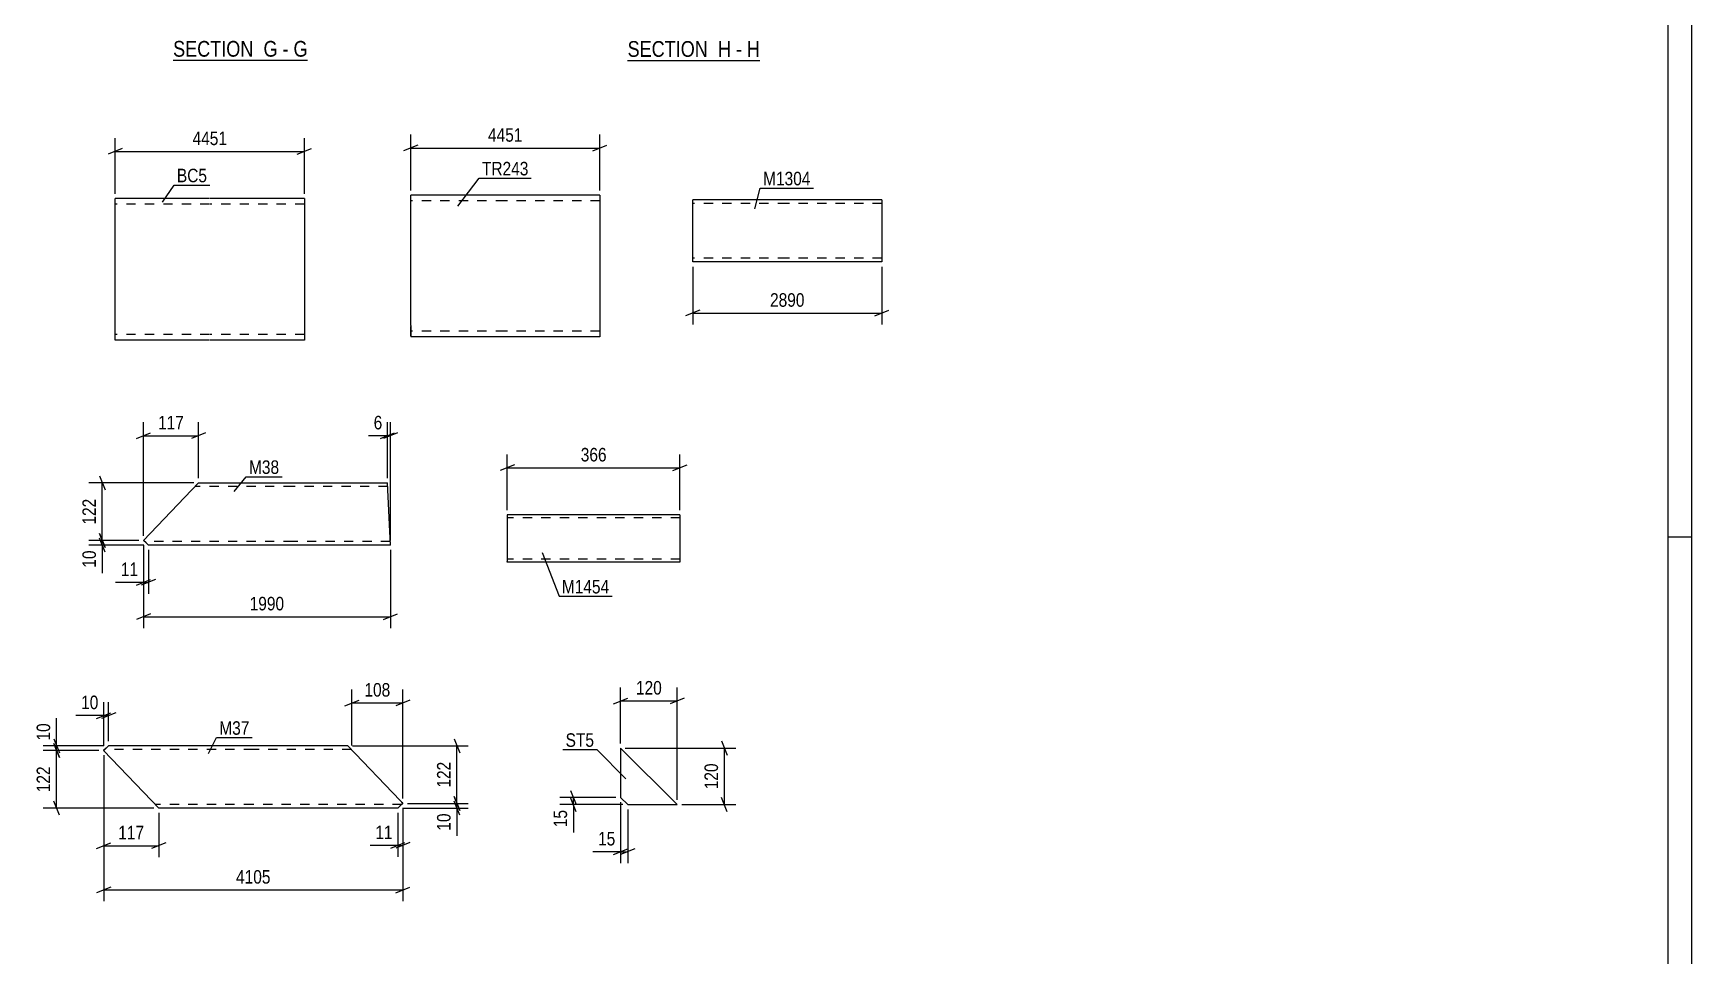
# Model space of a CAD drawing. Header units: millimetres. Extents: x 0 to 841, y 0 to 594.
# Drawn here: x 489.4 to 841, y 209.2 to 404.9 of the extents above; entities that cross this region are included whole.
import ezdxf

# ---------------------------------------------------------------- set-up
doc = ezdxf.new("R2010")
doc.units = ezdxf.units.MM
doc.linetypes.add('DXK_LINE_DOT2', pattern=[3.9198, 1.9599, -1.9599])
doc.styles.add('Arial Narrow', font='ARIALN.TTF', dxfattribs={"height": 0.2})

# ---------------------------------------------------------------- blocks, each defined once
blk = doc.blocks.new('Unknown-318891679-18 - 2132')
at = {"color": 6, "linetype": 'Continuous'}
blk.add_line((519.03, 399.13), (547.53, 399.13), dxfattribs=at)
at = {"color": 0, "linetype": 'Continuous'}
blk.add_wipeout([(537.14, 399.88), (537.14, 403.38), (519.03, 403.38), (519.03, 399.88)], dxfattribs=at)
at = {"color": 7, "linetype": 'Continuous', "style": 'Arial Narrow'}
blk.add_text('SECTION ', height=3.34, dxfattribs=at).set_placement((519.03, 399.88))
at = {"color": 0, "linetype": 'Continuous'}
blk.add_wipeout([(541.17, 399.88), (541.17, 403.38), (538.19, 403.38), (538.19, 399.88)], dxfattribs=at)
blk.add_wipeout([(543.5, 399.88), (543.5, 403.38), (542.22, 403.38), (542.22, 399.88)], dxfattribs=at)
at = {"color": 7, "linetype": 'Continuous', "style": 'Arial Narrow'}
blk.add_text('G', height=3.34, dxfattribs=at).set_placement((538.19, 399.88))
at = {"color": 0, "linetype": 'Continuous'}
blk.add_wipeout([(547.53, 399.88), (547.53, 403.38), (544.55, 403.38), (544.55, 399.88)], dxfattribs=at)
at = {"color": 7, "linetype": 'Continuous', "style": 'Arial Narrow'}
for s, p in [('-', (542.22, 399.88)), ('G', (544.55, 399.88))]:
    blk.add_text(s, height=3.34, dxfattribs=at).set_placement(p)
blk = doc.blocks.new('Unknown-318891679-1129')
at = {"color": 5, "linetype": 'Continuous'}
for p, q in [((841, 0), (841, 594)), ((836, 5), (836, 589)), ((841, 298), (836, 298))]:
    blk.add_line(p, q, dxfattribs=at)
blk = doc.blocks.new('Unknown-318891679-60 - 1904')
at = {"color": 6, "linetype": 'Continuous'}
blk.add_line((615.38, 399.1), (643.45, 399.1), dxfattribs=at)
at = {"color": 0, "linetype": 'Continuous'}
blk.add_wipeout([(633.49, 399.85), (633.49, 403.35), (615.38, 403.35), (615.38, 399.85)], dxfattribs=at)
at = {"color": 7, "linetype": 'Continuous', "style": 'Arial Narrow'}
blk.add_text('SECTION ', height=3.34, dxfattribs=at).set_placement((615.38, 399.85))
at = {"color": 0, "linetype": 'Continuous'}
blk.add_wipeout([(637.31, 399.85), (637.31, 403.35), (634.54, 403.35), (634.54, 399.85)], dxfattribs=at)
blk.add_wipeout([(639.63, 399.85), (639.63, 403.35), (638.36, 403.35), (638.36, 399.85)], dxfattribs=at)
at = {"color": 7, "linetype": 'Continuous', "style": 'Arial Narrow'}
blk.add_text('H', height=3.34, dxfattribs=at).set_placement((634.54, 399.85))
at = {"color": 0, "linetype": 'Continuous'}
blk.add_wipeout([(643.45, 399.85), (643.45, 403.35), (640.68, 403.35), (640.68, 399.85)], dxfattribs=at)
at = {"color": 7, "linetype": 'Continuous', "style": 'Arial Narrow'}
for s, p in [('-', (638.36, 399.85)), ('H', (640.68, 399.85))]:
    blk.add_text(s, height=3.34, dxfattribs=at).set_placement(p)
blk = doc.blocks.new('Part-318891679-4192 - 4176')
at = {"color": 2, "linetype": 'Continuous'}
for p, q in [((526.76, 369.79), (506.76, 369.79)), ((506.76, 342.19), (506.76, 369.79)), ((546.86, 369.79), (526.86, 369.79)), ((546.86, 369.79), (546.86, 339.79)), ((506.76, 339.79), (506.76, 342.19)), ((526.76, 339.79), (506.76, 339.79)), ((546.86, 339.79), (526.86, 339.79))]:
    blk.add_line(p, q, dxfattribs=at)
at = {"color": 7, "linetype": 'DXK_LINE_DOT2'}
for p, q in [((526.76, 368.59), (506.76, 368.59)), ((546.86, 368.59), (526.86, 368.59)), ((506.76, 339.97), (506.76, 342.19)), ((506.76, 340.99), (506.76, 341.08)), ((526.76, 340.99), (506.76, 340.99)), ((546.86, 340.99), (526.86, 340.99)), ((546.86, 340.99), (546.86, 341.08))]:
    blk.add_line(p, q, dxfattribs=at)
blk = doc.blocks.new('Part-318891679-3981 - 3965')
at = {"color": 2, "linetype": 'Continuous'}
for p, q in [((504.87, 253.29), (504.3, 252.77)), ((505.36, 253.76), (504.87, 253.29)), ((535.97, 253.76), (505.36, 253.76)), ((556.07, 253.76), (536.07, 253.76)), ((567.16, 242.16), (556.07, 253.76)), ((514.44, 242.16), (504.3, 252.77)), ((515.97, 240.56), (514.44, 242.16)), ((535.97, 240.56), (515.97, 240.56)), ((566.68, 240.56), (536.07, 240.56)), ((567.17, 241.03), (566.68, 240.56)), ((567.16, 242.16), (567.75, 241.55)), ((567.75, 241.55), (567.17, 241.03))]:
    blk.add_line(p, q, dxfattribs=at)
at = {"color": 7, "linetype": 'DXK_LINE_DOT2'}
for p, q in [((504.3, 252.77), (504.31, 252.76)), ((504.31, 252.76), (504.3, 252.77)), ((504.31, 252.76), (504.53, 252.96)), ((504.33, 252.77), (504.31, 252.76)), ((504.34, 252.73), (504.31, 252.76)), ((535.97, 252.96), (504.53, 252.96)), ((556.84, 252.96), (536.07, 252.96)), ((515.86, 240.68), (514.44, 242.16)), ((535.97, 241.36), (515.21, 241.36)), ((567.52, 241.36), (536.07, 241.36)), ((567.71, 241.6), (567.46, 241.86)), ((567.73, 241.57), (567.52, 241.36)), ((567.73, 241.57), (567.71, 241.6)), ((567.75, 241.55), (567.73, 241.57)), ((567.73, 241.57), (567.75, 241.55))]:
    blk.add_line(p, q, dxfattribs=at)
blk = doc.blocks.new('Part-318891679-3832 - 3816')
at = {"color": 2, "linetype": 'Continuous'}
for p, q in [((512.73, 297.31), (524.4, 309.52)), ((524.4, 309.52), (544.4, 309.52)), ((544.5, 309.52), (564.5, 309.52)), ((565.1, 296.32), (564.5, 309.52)), ((513.3, 296.79), (512.73, 297.31)), ((513.79, 296.32), (513.3, 296.79)), ((544.4, 296.32), (513.79, 296.32)), ((565.1, 296.32), (544.5, 296.32))]:
    blk.add_line(p, q, dxfattribs=at)
at = {"color": 7, "linetype": 'DXK_LINE_DOT2'}
for p, q in [((544.4, 308.72), (523.64, 308.72)), ((564.54, 308.72), (544.5, 308.72)), ((512.74, 297.32), (512.73, 297.31)), ((512.73, 297.31), (512.74, 297.32)), ((512.76, 297.31), (512.74, 297.32)), ((512.74, 297.32), (512.96, 297.12)), ((544.4, 297.12), (512.96, 297.12)), ((565.06, 297.12), (544.5, 297.12)), ((565.06, 297.12), (565.06, 297.18))]:
    blk.add_line(p, q, dxfattribs=at)
blk = doc.blocks.new('Part-318891679-3799 - 3783')
at = {"color": 2, "linetype": 'Continuous'}
for p, q in [((629.18, 357.96), (629.18, 369.56)), ((649.18, 369.56), (629.18, 369.56)), ((669.28, 369.56), (649.28, 369.56)), ((669.28, 369.56), (669.28, 367.96)), ((669.28, 367.96), (669.28, 356.36)), ((629.18, 357.35), (629.18, 357.96)), ((629.18, 356.83), (629.18, 357.35)), ((629.18, 356.36), (629.18, 356.83)), ((649.18, 356.36), (629.18, 356.36)), ((669.28, 356.36), (649.28, 356.36))]:
    blk.add_line(p, q, dxfattribs=at)
at = {"color": 7, "linetype": 'DXK_LINE_DOT2'}
for p, q in [((669.28, 369.44), (669.28, 367.96)), ((649.18, 368.76), (629.18, 368.76)), ((629.18, 356.83), (629.18, 367.96)), ((669.28, 368.76), (649.28, 368.76)), ((669.28, 368.7), (669.28, 368.76)), ((669.28, 368.53), (669.28, 368.57)), ((629.18, 357.16), (629.18, 357.22)), ((649.18, 357.16), (629.18, 357.16)), ((669.28, 357.16), (649.28, 357.16))]:
    blk.add_line(p, q, dxfattribs=at)
blk = doc.blocks.new('Part-318891679-3308 - 3292')
at = {"color": 2, "linetype": 'Continuous'}
for p, q in [((613.9, 253.3), (613.9, 242.8)), ((613.9, 253.3), (625.9, 241.3)), ((613.9, 242.8), (615.4, 241.3)), ((615.4, 241.3), (625.9, 241.3))]:
    blk.add_line(p, q, dxfattribs=at)
blk = doc.blocks.new('Part-318891679-2974 - 2958')
at = {"color": 2, "linetype": 'Continuous'}
for p, q in [((626.49, 302.72), (589.88, 302.72)), ((589.88, 302.72), (589.88, 292.82)), ((626.49, 302.72), (626.49, 302.63)), ((626.49, 302.63), (626.49, 302.37)), ((626.49, 302.37), (626.49, 292.72)), ((589.88, 292.72), (589.88, 292.82)), ((626.49, 292.72), (589.88, 292.72))]:
    blk.add_line(p, q, dxfattribs=at)
at = {"color": 7, "linetype": 'DXK_LINE_DOT2'}
for p, q in [((626.49, 302.12), (589.88, 302.12)), ((589.88, 293.32), (589.88, 293.37)), ((626.49, 293.32), (589.88, 293.32)), ((626.49, 293.32), (626.49, 293.37))]:
    blk.add_line(p, q, dxfattribs=at)
blk = doc.blocks.new('Part-318891679-2747 - 2731')
at = {"color": 2, "linetype": 'Continuous'}
for p, q in [((589.4, 370.51), (569.4, 370.51)), ((569.4, 342.91), (569.4, 370.51)), ((609.5, 370.51), (589.5, 370.51)), ((609.5, 370.51), (609.5, 340.51)), ((569.4, 342.91), (569.4, 340.51)), ((589.4, 340.51), (569.4, 340.51)), ((609.5, 340.51), (589.5, 340.51))]:
    blk.add_line(p, q, dxfattribs=at)
at = {"color": 7, "linetype": 'DXK_LINE_DOT2'}
for p, q in [((589.4, 369.31), (569.4, 369.31)), ((609.5, 369.31), (589.5, 369.31)), ((569.4, 340.69), (569.4, 342.91)), ((569.4, 341.71), (569.4, 341.8)), ((589.4, 341.71), (569.4, 341.71)), ((609.5, 341.71), (589.5, 341.71)), ((609.5, 341.71), (609.5, 341.8))]:
    blk.add_line(p, q, dxfattribs=at)
blk = doc.blocks.new('StraightDimension-318891679-4197 - 4176')
at = {"color": 7, "linetype": 'Continuous'}
for p, q in [((508.26, 380.39), (505.26, 379.19)), ((506.76, 370.79), (506.76, 382.64)), ((506.76, 379.79), (546.86, 379.79)), ((545.36, 379.19), (548.36, 380.39)), ((546.86, 370.79), (546.86, 382.64))]:
    blk.add_line(p, q, dxfattribs=at)
at = {"color": 0}
blk.add_wipeout([(531.06, 380.54), (531.06, 384.74), (522.55, 384.74), (522.55, 380.54)], dxfattribs=at)
at = {"color": 3, "style": 'Arial Narrow'}
blk.add_text('4451', height=2.863, dxfattribs=at).set_placement((523.15, 381.14))
blk = doc.blocks.new('StraightDimension-318891679-4102 - 3965')
at = {"color": 7, "linetype": 'Continuous'}
for p, q in [((556.94, 253.86), (556.94, 265.71)), ((567.73, 242.57), (567.73, 265.71)), ((555.44, 262.26), (558.44, 263.46)), ((556.94, 262.86), (567.73, 262.86)), ((569.23, 263.46), (566.23, 262.26))]:
    blk.add_line(p, q, dxfattribs=at)
at = {"color": 0}
blk.add_wipeout([(565.68, 263.61), (565.68, 267.81), (558.99, 267.81), (558.99, 263.61)], dxfattribs=at)
at = {"color": 3, "style": 'Arial Narrow'}
blk.add_text('108', height=2.863, dxfattribs=at).set_placement((559.59, 264.21))
blk = doc.blocks.new('StraightDimension-318891679-11882 - 3965')
at = {"color": 7, "linetype": 'Continuous'}
for p, q in [((504.36, 253.76), (491.46, 253.76)), ((493.71, 255.26), (494.91, 252.26)), ((494.91, 251.27), (493.71, 254.27)), ((494.31, 252.77), (494.31, 253.76)), ((503.3, 252.77), (491.46, 252.77))]:
    blk.add_line(p, q, dxfattribs=at)
at = {"color": 0}
blk.add_wipeout([(493.56, 259.14), (489.36, 259.14), (489.36, 254.29), (493.56, 254.29)], dxfattribs=at)
at = {"color": 7, "linetype": 'Continuous'}
blk.add_line((494.31, 253.76), (494.31, 259.67), dxfattribs=at)
blk.add_line((494.31, 253.76), (494.31, 259.67), dxfattribs=at)
at = {"color": 3, "style": 'Arial Narrow'}
blk.add_text('10', height=2.863, rotation=90.0002, dxfattribs=at).set_placement((492.96, 254.89))
blk = doc.blocks.new('StraightDimension-318891679-4125 - 3965')
at = {"color": 7, "linetype": 'Continuous'}
for p, q in [((504.31, 251.76), (504.31, 230.2)), ((515.97, 239.56), (515.97, 230.2)), ((502.81, 232), (505.81, 233.2)), ((504.31, 232.6), (515.97, 232.6)), ((517.47, 233.2), (514.47, 232))]:
    blk.add_line(p, q, dxfattribs=at)
at = {"color": 0}
blk.add_wipeout([(513.49, 233.35), (513.49, 237.55), (506.8, 237.55), (506.8, 233.35)], dxfattribs=at)
at = {"color": 3, "style": 'Arial Narrow'}
blk.add_text('117', height=2.863, dxfattribs=at).set_placement((507.4, 233.95))
blk = doc.blocks.new('StraightDimension-318891679-3984 - 3965')
at = {"color": 7, "linetype": 'Continuous'}
for p, q in [((504.31, 251.76), (504.31, 220.81)), ((567.73, 240.57), (567.73, 220.81)), ((505.81, 223.81), (502.81, 222.61)), ((504.31, 223.21), (567.73, 223.21)), ((566.23, 222.61), (569.23, 223.81))]:
    blk.add_line(p, q, dxfattribs=at)
at = {"color": 0}
blk.add_wipeout([(540.28, 223.96), (540.28, 228.16), (531.77, 228.16), (531.77, 223.96)], dxfattribs=at)
at = {"color": 3, "style": 'Arial Narrow'}
blk.add_text('4105', height=2.863, dxfattribs=at).set_placement((532.37, 224.56))
blk = doc.blocks.new('StraightDimension-318891679-4076 - 3965')
at = {"color": 7, "linetype": 'Continuous'}
for p, q in [((502.81, 259.6), (505.81, 260.8)), ((506.86, 260.8), (503.86, 259.6)), ((504.31, 253.76), (504.31, 263.05)), ((505.36, 254.76), (505.36, 263.05)), ((504.31, 260.2), (505.36, 260.2))]:
    blk.add_line(p, q, dxfattribs=at)
at = {"color": 0}
blk.add_wipeout([(503.79, 260.95), (503.79, 265.15), (498.93, 265.15), (498.93, 260.95)], dxfattribs=at)
at = {"color": 7, "linetype": 'Continuous'}
blk.add_line((504.31, 260.2), (498.41, 260.2), dxfattribs=at)
blk.add_line((504.31, 260.2), (498.41, 260.2), dxfattribs=at)
at = {"color": 3, "style": 'Arial Narrow'}
blk.add_text('10', height=2.863, dxfattribs=at).set_placement((499.53, 261.55))
blk = doc.blocks.new('StraightDimension-318891679-4151 - 3965')
at = {"color": 7, "linetype": 'Continuous'}
for p, q in [((566.68, 239.56), (566.68, 230.25)), ((567.73, 240.57), (567.73, 230.25)), ((565.18, 232.05), (568.18, 233.25)), ((569.23, 233.25), (566.23, 232.05)), ((566.68, 232.65), (567.73, 232.65))]:
    blk.add_line(p, q, dxfattribs=at)
at = {"color": 0}
blk.add_wipeout([(566.16, 233.4), (566.16, 237.6), (561.3, 237.6), (561.3, 233.4)], dxfattribs=at)
at = {"color": 7, "linetype": 'Continuous'}
blk.add_line((566.68, 232.65), (560.78, 232.65), dxfattribs=at)
blk.add_line((566.68, 232.65), (560.78, 232.65), dxfattribs=at)
at = {"color": 3, "style": 'Arial Narrow'}
blk.add_text('11', height=2.863, dxfattribs=at).set_placement((561.9, 234))
blk = doc.blocks.new('StraightDimension-318891679-11883 - 3965')
at = {"color": 7, "linetype": 'Continuous'}
for p, q in [((493.71, 254.27), (494.91, 251.27)), ((503.3, 252.77), (491.46, 252.77)), ((494.31, 240.56), (494.31, 252.77)), ((514.97, 240.56), (491.46, 240.56)), ((494.91, 239.06), (493.71, 242.06))]:
    blk.add_line(p, q, dxfattribs=at)
at = {"color": 0}
blk.add_wipeout([(493.56, 250.01), (489.36, 250.01), (489.36, 243.33), (493.56, 243.33)], dxfattribs=at)
at = {"color": 3, "style": 'Arial Narrow'}
blk.add_text('122', height=2.863, rotation=90.0002, dxfattribs=at).set_placement((492.96, 243.93))
blk = doc.blocks.new('StraightDimension-318891679-11952 - 3965')
at = {"color": 7, "linetype": 'Continuous'}
for p, q in [((557.07, 253.76), (581.59, 253.76)), ((578.59, 255.26), (579.79, 252.26)), ((579.19, 241.55), (579.19, 253.76)), ((579.79, 240.05), (578.59, 243.05)), ((568.75, 241.55), (581.59, 241.55))]:
    blk.add_line(p, q, dxfattribs=at)
at = {"color": 0}
blk.add_wipeout([(578.44, 251), (574.24, 251), (574.24, 244.31), (578.44, 244.31)], dxfattribs=at)
at = {"color": 3, "style": 'Arial Narrow'}
blk.add_text('122', height=2.863, rotation=90.0002, dxfattribs=at).set_placement((577.84, 244.91))
blk = doc.blocks.new('StraightDimension-318891679-11953 - 3965')
at = {"color": 7, "linetype": 'Continuous'}
for p, q in [((578.59, 243.05), (579.79, 240.05)), ((567.68, 240.56), (581.59, 240.56)), ((568.75, 241.55), (581.59, 241.55)), ((579.79, 239.06), (578.59, 242.06)), ((579.19, 240.56), (579.19, 241.55))]:
    blk.add_line(p, q, dxfattribs=at)
at = {"color": 0}
blk.add_wipeout([(578.44, 240.04), (574.24, 240.04), (574.24, 235.18), (578.44, 235.18)], dxfattribs=at)
at = {"color": 7, "linetype": 'Continuous'}
blk.add_line((579.19, 240.56), (579.19, 234.66), dxfattribs=at)
blk.add_line((579.19, 240.56), (579.19, 234.66), dxfattribs=at)
at = {"color": 3, "style": 'Arial Narrow'}
blk.add_text('10', height=2.863, rotation=90.0002, dxfattribs=at).set_placement((577.84, 235.78))
blk = doc.blocks.new('StraightDimension-318891679-3853 - 3816')
at = {"color": 7, "linetype": 'Continuous'}
for p, q in [((511.24, 318.92), (514.24, 320.12)), ((512.74, 298.32), (512.74, 322.37)), ((525.9, 320.12), (522.9, 318.92)), ((524.4, 310.52), (524.4, 322.37)), ((512.74, 319.52), (524.4, 319.52))]:
    blk.add_line(p, q, dxfattribs=at)
at = {"color": 0}
blk.add_wipeout([(521.92, 320.27), (521.92, 324.47), (515.23, 324.47), (515.23, 320.27)], dxfattribs=at)
at = {"color": 3, "style": 'Arial Narrow'}
blk.add_text('117', height=2.863, dxfattribs=at).set_placement((515.83, 320.87))
blk = doc.blocks.new('StraightDimension-318891679-9999 - 3816')
at = {"color": 7, "linetype": 'Continuous'}
for p, q in [((511.73, 297.31), (501.17, 297.31)), ((512.79, 296.32), (501.17, 296.32)), ((503.42, 298.81), (504.62, 295.81)), ((504.62, 294.82), (503.42, 297.82)), ((504.02, 296.32), (504.02, 297.31))]:
    blk.add_line(p, q, dxfattribs=at)
at = {"color": 0}
blk.add_wipeout([(503.27, 295.79), (499.07, 295.79), (499.07, 290.94), (503.27, 290.94)], dxfattribs=at)
at = {"color": 7, "linetype": 'Continuous'}
blk.add_line((504.02, 296.32), (504.02, 290.41), dxfattribs=at)
blk.add_line((504.02, 296.32), (504.02, 290.41), dxfattribs=at)
at = {"color": 3, "style": 'Arial Narrow'}
blk.add_text('10', height=2.863, rotation=90.0002, dxfattribs=at).set_placement((502.67, 291.54))
blk = doc.blocks.new('StraightDimension-318891679-3943 - 3816')
at = {"color": 7, "linetype": 'Continuous'}
for p, q in [((512.74, 296.32), (512.74, 278.74)), ((565.1, 295.32), (565.1, 278.74)), ((514.24, 281.74), (511.24, 280.54)), ((563.6, 280.54), (566.6, 281.74)), ((512.74, 281.14), (565.1, 281.14))]:
    blk.add_line(p, q, dxfattribs=at)
at = {"color": 0}
blk.add_wipeout([(543.18, 281.89), (543.18, 286.09), (534.66, 286.09), (534.66, 281.89)], dxfattribs=at)
at = {"color": 3, "style": 'Arial Narrow'}
blk.add_text('1990', height=2.863, dxfattribs=at).set_placement((535.26, 282.49))
blk = doc.blocks.new('StraightDimension-318891679-3835 - 3816')
at = {"color": 7, "linetype": 'Continuous'}
for p, q in [((563, 318.92), (566, 320.12)), ((566.6, 320.12), (563.6, 318.92)), ((564.5, 310.52), (564.5, 322.37)), ((565.1, 297.32), (565.1, 322.37)), ((564.5, 319.52), (565.1, 319.52))]:
    blk.add_line(p, q, dxfattribs=at)
at = {"color": 0}
blk.add_wipeout([(563.98, 320.27), (563.98, 324.47), (560.95, 324.47), (560.95, 320.27)], dxfattribs=at)
at = {"color": 7, "linetype": 'Continuous'}
blk.add_line((564.5, 319.52), (560.43, 319.52), dxfattribs=at)
blk.add_line((564.5, 319.52), (560.43, 319.52), dxfattribs=at)
at = {"color": 3, "style": 'Arial Narrow'}
blk.add_text('6', height=2.86, dxfattribs=at).set_placement((561.55, 320.87))
blk = doc.blocks.new('StraightDimension-318891679-3880 - 3816')
at = {"color": 7, "linetype": 'Continuous'}
for p, q in [((512.74, 296.32), (512.74, 286.03)), ((513.79, 295.32), (513.79, 286.03)), ((511.24, 287.83), (514.24, 289.03)), ((515.29, 289.03), (512.29, 287.83)), ((512.74, 288.43), (513.79, 288.43))]:
    blk.add_line(p, q, dxfattribs=at)
at = {"color": 0}
blk.add_wipeout([(512.22, 289.18), (512.22, 293.38), (507.36, 293.38), (507.36, 289.18)], dxfattribs=at)
at = {"color": 7, "linetype": 'Continuous'}
blk.add_line((512.74, 288.43), (506.84, 288.43), dxfattribs=at)
blk.add_line((512.74, 288.43), (506.84, 288.43), dxfattribs=at)
at = {"color": 3, "style": 'Arial Narrow'}
blk.add_text('11', height=2.863, dxfattribs=at).set_placement((507.96, 289.78))
blk = doc.blocks.new('StraightDimension-318891679-9998 - 3816')
at = {"color": 7, "linetype": 'Continuous'}
for p, q in [((523.4, 309.52), (501.17, 309.52)), ((503.42, 311.02), (504.62, 308.02)), ((504.02, 297.31), (504.02, 309.52)), ((511.73, 297.31), (501.17, 297.31)), ((504.62, 295.81), (503.42, 298.81))]:
    blk.add_line(p, q, dxfattribs=at)
at = {"color": 0}
blk.add_wipeout([(503.27, 306.76), (499.07, 306.76), (499.07, 300.07), (503.27, 300.07)], dxfattribs=at)
at = {"color": 3, "style": 'Arial Narrow'}
blk.add_text('122', height=2.863, rotation=90.0002, dxfattribs=at).set_placement((502.67, 300.67))
blk = doc.blocks.new('StraightDimension-318891679-3802 - 3783')
at = {"color": 7, "linetype": 'Continuous'}
for p, q in [((629.18, 355.36), (629.18, 343.12)), ((669.28, 355.36), (669.28, 343.12)), ((630.68, 346.12), (627.68, 344.92)), ((629.18, 345.52), (669.28, 345.52)), ((667.78, 344.92), (670.78, 346.12))]:
    blk.add_line(p, q, dxfattribs=at)
at = {"color": 0}
blk.add_wipeout([(653.49, 346.27), (653.49, 350.47), (644.98, 350.47), (644.98, 346.27)], dxfattribs=at)
at = {"color": 3, "style": 'Arial Narrow'}
blk.add_text('2890', height=2.863, dxfattribs=at).set_placement((645.58, 346.87))
blk = doc.blocks.new('StraightDimension-318891679-3341 - 3292')
at = {"color": 7, "linetype": 'Continuous'}
for p, q in [((614.9, 253.3), (638.3, 253.3)), ((635.3, 254.8), (636.5, 251.8)), ((635.9, 241.3), (635.9, 253.3)), ((636.5, 239.8), (635.3, 242.8)), ((626.9, 241.3), (638.3, 241.3))]:
    blk.add_line(p, q, dxfattribs=at)
at = {"color": 0}
blk.add_wipeout([(635.15, 250.65), (630.95, 250.65), (630.95, 243.96), (635.15, 243.96)], dxfattribs=at)
at = {"color": 3, "style": 'Arial Narrow'}
blk.add_text('120', height=2.863, rotation=90.0002, dxfattribs=at).set_placement((634.55, 244.56))
blk = doc.blocks.new('StraightDimension-318891679-3310 - 3292')
at = {"color": 7, "linetype": 'Continuous'}
for p, q in [((613.9, 241.8), (613.9, 228.9)), ((615.4, 240.3), (615.4, 228.9)), ((612.4, 230.7), (615.4, 231.9)), ((616.9, 231.9), (613.9, 230.7)), ((613.9, 231.3), (615.4, 231.3))]:
    blk.add_line(p, q, dxfattribs=at)
at = {"color": 0}
blk.add_wipeout([(613.37, 232.05), (613.37, 236.25), (608.52, 236.25), (608.52, 232.05)], dxfattribs=at)
at = {"color": 7, "linetype": 'Continuous'}
blk.add_line((613.9, 231.3), (607.99, 231.3), dxfattribs=at)
blk.add_line((613.9, 231.3), (607.99, 231.3), dxfattribs=at)
at = {"color": 3, "style": 'Arial Narrow'}
blk.add_text('15', height=2.863, dxfattribs=at).set_placement((609.12, 232.65))
blk = doc.blocks.new('StraightDimension-318891679-3330 - 3292')
at = {"color": 7, "linetype": 'Continuous'}
for p, q in [((612.9, 242.8), (601.05, 242.8)), ((603.3, 244.3), (604.5, 241.3)), ((604.5, 239.8), (603.3, 242.8)), ((603.9, 241.3), (603.9, 242.8)), ((614.4, 241.3), (601.05, 241.3))]:
    blk.add_line(p, q, dxfattribs=at)
at = {"color": 0}
blk.add_wipeout([(603.15, 240.78), (598.95, 240.78), (598.95, 235.92), (603.15, 235.92)], dxfattribs=at)
at = {"color": 7, "linetype": 'Continuous'}
blk.add_line((603.9, 241.3), (603.9, 235.4), dxfattribs=at)
blk.add_line((603.9, 241.3), (603.9, 235.4), dxfattribs=at)
at = {"color": 3, "style": 'Arial Narrow'}
blk.add_text('15', height=2.863, rotation=90.0002, dxfattribs=at).set_placement((602.55, 236.52))
blk = doc.blocks.new('StraightDimension-318891679-3321 - 3292')
at = {"color": 7, "linetype": 'Continuous'}
for p, q in [((612.4, 262.7), (615.4, 263.9)), ((613.9, 254.3), (613.9, 266.15)), ((627.4, 263.9), (624.4, 262.7)), ((625.9, 242.3), (625.9, 266.15)), ((613.9, 263.3), (625.9, 263.3))]:
    blk.add_line(p, q, dxfattribs=at)
at = {"color": 0}
blk.add_wipeout([(623.24, 264.05), (623.24, 268.25), (616.56, 268.25), (616.56, 264.05)], dxfattribs=at)
at = {"color": 3, "style": 'Arial Narrow'}
blk.add_text('120', height=2.863, dxfattribs=at).set_placement((617.16, 264.65))
blk = doc.blocks.new('StraightDimension-318891679-2976 - 2958')
at = {"color": 7, "linetype": 'Continuous'}
for p, q in [((591.38, 313.32), (588.38, 312.12)), ((589.88, 303.72), (589.88, 315.57)), ((624.99, 312.12), (627.99, 313.32)), ((626.49, 303.72), (626.49, 315.57)), ((589.88, 312.72), (626.49, 312.72))]:
    blk.add_line(p, q, dxfattribs=at)
at = {"color": 0}
blk.add_wipeout([(611.53, 313.47), (611.53, 317.67), (604.85, 317.67), (604.85, 313.47)], dxfattribs=at)
at = {"color": 3, "style": 'Arial Narrow'}
blk.add_text('366', height=2.863, dxfattribs=at).set_placement((605.45, 314.07))
blk = doc.blocks.new('StraightDimension-318891679-2753 - 2731')
at = {"color": 7, "linetype": 'Continuous'}
for p, q in [((569.4, 371.51), (569.4, 383.36)), ((609.5, 371.51), (609.5, 383.36)), ((570.9, 381.11), (567.9, 379.91)), ((569.4, 380.51), (609.5, 380.51)), ((608, 379.91), (611, 381.11))]:
    blk.add_line(p, q, dxfattribs=at)
at = {"color": 0}
blk.add_wipeout([(593.7, 381.26), (593.7, 385.46), (585.19, 385.46), (585.19, 381.26)], dxfattribs=at)
at = {"color": 3, "style": 'Arial Narrow'}
blk.add_text('4451', height=2.863, dxfattribs=at).set_placement((585.79, 381.86))
blk = doc.blocks.new('Mark-318891679-4188 - 4176')
at = {"color": 0}
blk.add_wipeout([(526.22, 373.26), (526.22, 376.26), (519.83, 376.26), (519.83, 373.26)], dxfattribs=at)
blk.add_wipeout([(526.22, 373.26), (526.22, 376.26), (519.83, 376.26), (519.83, 373.26)], dxfattribs=at)
at = {"color": 30, "linetype": 'Continuous'}
for p, q in [((516.75, 369.07), (519.23, 372.66)), ((519.23, 372.66), (526.82, 372.66))]:
    blk.add_line(p, q, dxfattribs=at)
at = {"color": 3, "style": 'Arial Narrow'}
blk.add_text('BC5', height=2.863, dxfattribs=at).set_placement((519.83, 373.26))
blk = doc.blocks.new('Mark-318891679-3977 - 3965')
at = {"color": 0}
blk.add_wipeout([(535.21, 256.12), (535.21, 259.12), (528.82, 259.12), (528.82, 256.12)], dxfattribs=at)
blk.add_wipeout([(535.21, 256.12), (535.21, 259.12), (528.82, 259.12), (528.82, 256.12)], dxfattribs=at)
at = {"color": 30, "linetype": 'Continuous'}
for p, q in [((526.56, 252.13), (528.22, 255.52)), ((528.22, 255.52), (535.81, 255.52))]:
    blk.add_line(p, q, dxfattribs=at)
at = {"color": 3, "style": 'Arial Narrow'}
blk.add_text('M37', height=2.863, dxfattribs=at).set_placement((528.82, 256.12))
blk = doc.blocks.new('Mark-318891679-3828 - 3816')
at = {"color": 0}
blk.add_wipeout([(541.52, 311.43), (541.52, 314.43), (535.12, 314.43), (535.12, 311.43)], dxfattribs=at)
blk.add_wipeout([(541.52, 311.43), (541.52, 314.43), (535.12, 314.43), (535.12, 311.43)], dxfattribs=at)
at = {"color": 30, "linetype": 'Continuous'}
for p, q in [((531.96, 307.68), (534.52, 310.83)), ((534.52, 310.83), (542.12, 310.83))]:
    blk.add_line(p, q, dxfattribs=at)
at = {"color": 3, "style": 'Arial Narrow'}
blk.add_text('M38', height=2.863, dxfattribs=at).set_placement((535.12, 311.43))
blk = doc.blocks.new('Mark-318891679-3795 - 3783')
at = {"color": 0}
blk.add_wipeout([(654.16, 372.61), (654.16, 375.61), (644.11, 375.61), (644.11, 372.61)], dxfattribs=at)
blk.add_wipeout([(654.16, 372.61), (654.16, 375.61), (644.11, 375.61), (644.11, 372.61)], dxfattribs=at)
at = {"color": 30, "linetype": 'Continuous'}
for p, q in [((642.34, 367.62), (643.51, 372.01)), ((643.51, 372.01), (654.76, 372.01))]:
    blk.add_line(p, q, dxfattribs=at)
at = {"color": 3, "style": 'Arial Narrow'}
blk.add_text('M1304', height=2.863, dxfattribs=at).set_placement((644.11, 372.61))
blk = doc.blocks.new('Mark-318891679-3304 - 3292')
at = {"color": 0}
blk.add_wipeout([(608.27, 253.56), (608.27, 256.56), (602.24, 256.56), (602.24, 253.56)], dxfattribs=at)
blk.add_wipeout([(608.27, 253.56), (608.27, 256.56), (602.24, 256.56), (602.24, 253.56)], dxfattribs=at)
at = {"color": 30, "linetype": 'Continuous'}
for p in [(601.64, 252.96), (615, 246.76)]:
    blk.add_line(p, (608.87, 252.96), dxfattribs=at)
at = {"color": 3, "style": 'Arial Narrow'}
blk.add_text('ST5', height=2.863, dxfattribs=at).set_placement((602.24, 253.56))
blk = doc.blocks.new('Mark-318891679-2970 - 2958')
at = {"color": 0}
blk.add_wipeout([(611.5, 286.08), (611.5, 289.08), (601.44, 289.08), (601.44, 286.08)], dxfattribs=at)
blk.add_wipeout([(611.5, 286.08), (611.5, 289.08), (601.44, 289.08), (601.44, 286.08)], dxfattribs=at)
at = {"color": 30, "linetype": 'Continuous'}
for p, q in [((597.24, 294.75), (600.84, 285.48)), ((600.84, 285.48), (612.1, 285.48))]:
    blk.add_line(p, q, dxfattribs=at)
at = {"color": 3, "style": 'Arial Narrow'}
blk.add_text('M1454', height=2.863, dxfattribs=at).set_placement((601.44, 286.08))
blk = doc.blocks.new('Mark-318891679-2743 - 2731')
at = {"color": 0}
blk.add_wipeout([(594.36, 374.72), (594.36, 377.72), (584.5, 377.72), (584.5, 374.72)], dxfattribs=at)
blk.add_wipeout([(594.36, 374.72), (594.36, 377.72), (584.5, 377.72), (584.5, 374.72)], dxfattribs=at)
at = {"color": 30, "linetype": 'Continuous'}
for p, q in [((579.39, 368.18), (583.9, 374.12)), ((583.9, 374.12), (594.96, 374.12))]:
    blk.add_line(p, q, dxfattribs=at)
at = {"color": 3, "style": 'Arial Narrow'}
blk.add_text('TR243', height=2.863, dxfattribs=at).set_placement((584.5, 374.72))

msp = doc.modelspace()

# ---------------------------------------------------------------- block references
for name in ['Unknown-318891679-18 - 2132', 'Part-318891679-4192 - 4176', 'Part-318891679-2747 - 2731', 'Part-318891679-3799 - 3783', 'Part-318891679-3832 - 3816', 'Part-318891679-2974 - 2958', 'Part-318891679-3981 - 3965', 'Part-318891679-3308 - 3292']:
    msp.add_blockref(name, (0, 0))

# ---------------------------------------------------------------- next in the draw order: block references
msp.add_blockref('Unknown-318891679-1129', (0, 0))

# ---------------------------------------------------------------- next in the draw order: block references
for name in ['Unknown-318891679-60 - 1904', 'StraightDimension-318891679-4197 - 4176', 'StraightDimension-318891679-2753 - 2731', 'Mark-318891679-3795 - 3783', 'StraightDimension-318891679-3802 - 3783', 'StraightDimension-318891679-3853 - 3816', 'StraightDimension-318891679-2976 - 2958', 'Mark-318891679-3828 - 3816', 'Mark-318891679-2970 - 2958', 'StraightDimension-318891679-4102 - 3965', 'StraightDimension-318891679-11882 - 3965', 'StraightDimension-318891679-3341 - 3292']:
    msp.add_blockref(name, (0, 0))

# ---------------------------------------------------------------- next in the draw order: block references
for name in ['Mark-318891679-4188 - 4176', 'Mark-318891679-2743 - 2731', 'StraightDimension-318891679-9999 - 3816', 'StraightDimension-318891679-4076 - 3965', 'StraightDimension-318891679-4125 - 3965', 'StraightDimension-318891679-3310 - 3292']:
    msp.add_blockref(name, (0, 0))

# ---------------------------------------------------------------- next in the draw order: block references
for name in ['StraightDimension-318891679-3943 - 3816', 'StraightDimension-318891679-3984 - 3965', 'StraightDimension-318891679-3330 - 3292']:
    msp.add_blockref(name, (0, 0))

# ---------------------------------------------------------------- next in the draw order: block references
for name in ['StraightDimension-318891679-3835 - 3816', 'StraightDimension-318891679-3880 - 3816', 'StraightDimension-318891679-3321 - 3292', 'Mark-318891679-3977 - 3965', 'StraightDimension-318891679-11883 - 3965', 'StraightDimension-318891679-4151 - 3965']:
    msp.add_blockref(name, (0, 0))

# ---------------------------------------------------------------- next in the draw order: block references
for name in ['StraightDimension-318891679-9998 - 3816', 'StraightDimension-318891679-11952 - 3965', 'Mark-318891679-3304 - 3292']:
    msp.add_blockref(name, (0, 0))

# ---------------------------------------------------------------- next in the draw order: block references
msp.add_blockref('StraightDimension-318891679-11953 - 3965', (0, 0))

doc.saveas('drawing.dxf')
